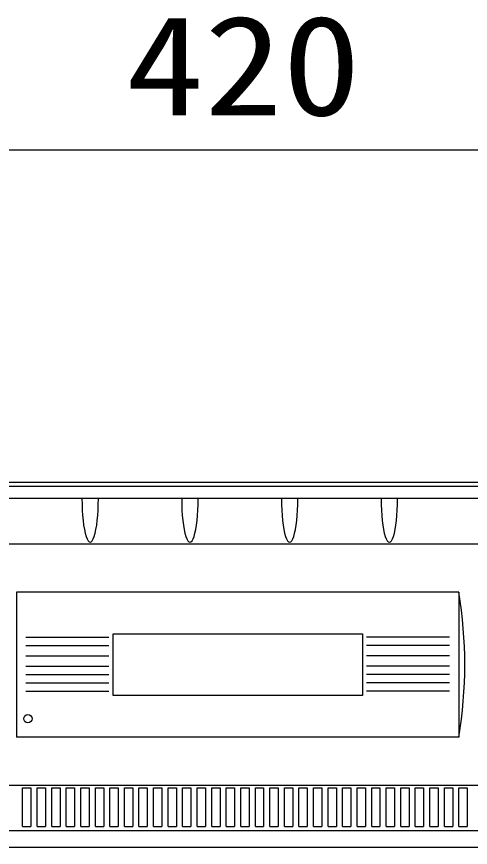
# Model space of a CAD drawing. Units: millimetres, scale not verified. Extents: x -63 to 63, y -57 to 57.
# Drawn here: x -34.54 to -23.62, y 6.75 to 26.76 of the extents above; entities that cross this region are included whole.
import ezdxf
from ezdxf.enums import TextEntityAlignment as Align

# ---------------------------------------------------------------- set-up
doc = ezdxf.new("R2010")
doc.units = ezdxf.units.MM
doc.header["$LTSCALE"] = 0.190236
doc.layers.add('0-2_GAIKEI', color=1, linetype='Continuous')
doc.layers.add('0-3_WAKU', color=3, linetype='Continuous')
doc.styles.add('ＭＳ ゴシック', font='')
doc.styles.get('ＭＳ ゴシック').set_extended_font_data('MS Gothic')

msp = doc.modelspace()

# ---------------------------------------------------------------- linework, layer by layer
at = {"layer": '0-2_GAIKEI', "color": 7}
for p, q in [((-50.0198, 15.5525), (-8.0198, 15.5525)), ((-50.0198, 15.5525), (-8.0198, 15.5525)), ((-8.0198, 6.7525), (-50.0198, 6.7525))]:
    msp.add_line(p, q, dxfattribs=at)
at = {"layer": '0-2_GAIKEI'}
for p, q in [((-50.0198, 15.4525), (-8.0198, 15.4525)), ((-9.0698, 15.1525), (-44.1109, 15.1525)), ((-19.1898, 14.0525), (-39.2498, 14.0525)), ((-23.8998, 12.8975), (-34.5398, 12.8975)), ((-34.5398, 12.8975), (-34.5398, 9.4075)), ((-23.8998, 12.8975), (-23.8998, 9.4075)), ((-34.319, 11.8156), (-32.319, 11.8156)), ((-24.119, 11.8156), (-26.119, 11.8156)), ((-34.319, 11.6156), (-32.319, 11.6156)), ((-24.119, 11.6156), (-26.119, 11.6156)), ((-34.319, 11.3656), (-32.319, 11.3656)), ((-24.119, 11.3656), (-26.119, 11.3656)), ((-34.319, 11.1156), (-32.319, 11.1156)), ((-24.119, 11.1156), (-26.119, 11.1156)), ((-34.319, 10.9156), (-32.319, 10.9156)), ((-24.119, 10.9156), (-26.119, 10.9156)), ((-34.319, 10.7156), (-32.319, 10.7156)), ((-24.119, 10.7156), (-26.119, 10.7156)), ((-34.319, 10.5156), (-32.319, 10.5156)), ((-24.119, 10.5156), (-26.119, 10.5156)), ((-23.8998, 9.4075), (-34.5398, 9.4075)), ((-39.2498, 8.2525), (-19.1898, 8.2525)), ((-34.3948, 7.2525), (-34.3948, 8.1863)), ((-34.3948, 8.1863), (-34.1948, 8.1863)), ((-34.1948, 8.1863), (-34.1948, 7.2525)), ((-34.0448, 7.2525), (-34.0448, 8.1863)), ((-34.0448, 8.1863), (-33.8448, 8.1863)), ((-33.8448, 8.1863), (-33.8448, 7.2525)), ((-33.6948, 7.2525), (-33.6948, 8.1863)), ((-33.6948, 8.1863), (-33.4948, 8.1863)), ((-33.4948, 8.1863), (-33.4948, 7.2525)), ((-33.3448, 7.2525), (-33.3448, 8.1863)), ((-33.3448, 8.1863), (-33.1448, 8.1863)), ((-33.1448, 8.1863), (-33.1448, 7.2525)), ((-32.9948, 7.2525), (-32.9948, 8.1863)), ((-32.9948, 8.1863), (-32.7948, 8.1863)), ((-32.7948, 8.1863), (-32.7948, 7.2525)), ((-32.6448, 7.2525), (-32.6448, 8.1863)), ((-32.6448, 8.1863), (-32.4448, 8.1863)), ((-32.4448, 8.1863), (-32.4448, 7.2525)), ((-32.2948, 7.2525), (-32.2948, 8.1863)), ((-32.2948, 8.1863), (-32.0948, 8.1863)), ((-32.0948, 8.1863), (-32.0948, 7.2525)), ((-31.9448, 7.2525), (-31.9448, 8.1863)), ((-31.9448, 8.1863), (-31.7448, 8.1863)), ((-31.7448, 8.1863), (-31.7448, 7.2525)), ((-31.5948, 8.1863), (-31.3948, 8.1863)), ((-31.5948, 7.2525), (-31.5948, 8.1863)), ((-31.3948, 8.1863), (-31.3948, 7.2525)), ((-31.2448, 8.1863), (-31.0448, 8.1863)), ((-31.2448, 7.2525), (-31.2448, 8.1863)), ((-31.0448, 8.1863), (-31.0448, 7.2525)), ((-30.8948, 8.1863), (-30.6948, 8.1863)), ((-30.8948, 7.2525), (-30.8948, 8.1863)), ((-30.6948, 8.1863), (-30.6948, 7.2525)), ((-30.5448, 8.1863), (-30.3448, 8.1863)), ((-30.5448, 7.2525), (-30.5448, 8.1863)), ((-30.3448, 8.1863), (-30.3448, 7.2525)), ((-30.1948, 8.1863), (-29.9948, 8.1863)), ((-30.1948, 7.2525), (-30.1948, 8.1863)), ((-29.9948, 8.1863), (-29.9948, 7.2525)), ((-29.8448, 8.1863), (-29.6448, 8.1863)), ((-29.8448, 7.2525), (-29.8448, 8.1863)), ((-29.6448, 8.1863), (-29.6448, 7.2525)), ((-29.4948, 8.1863), (-29.2948, 8.1863)), ((-29.4948, 7.2525), (-29.4948, 8.1863)), ((-29.2948, 8.1863), (-29.2948, 7.2525)), ((-29.1448, 8.1863), (-28.9448, 8.1863)), ((-29.1448, 7.2525), (-29.1448, 8.1863)), ((-28.9448, 8.1863), (-28.9448, 7.2525)), ((-28.7948, 8.1863), (-28.5948, 8.1863)), ((-28.7948, 7.2525), (-28.7948, 8.1863)), ((-28.5948, 8.1863), (-28.5948, 7.2525)), ((-28.4448, 8.1863), (-28.2448, 8.1863)), ((-28.4448, 7.2525), (-28.4448, 8.1863)), ((-28.2448, 8.1863), (-28.2448, 7.2525)), ((-28.0948, 8.1863), (-27.8948, 8.1863)), ((-28.0948, 7.2525), (-28.0948, 8.1863)), ((-27.8948, 8.1863), (-27.8948, 7.2525)), ((-27.7448, 8.1863), (-27.5448, 8.1863)), ((-27.7448, 7.2525), (-27.7448, 8.1863)), ((-27.5448, 8.1863), (-27.5448, 7.2525)), ((-27.3948, 8.1863), (-27.1948, 8.1863)), ((-27.3948, 7.2525), (-27.3948, 8.1863)), ((-27.1948, 8.1863), (-27.1948, 7.2525)), ((-27.0448, 8.1863), (-26.8448, 8.1863)), ((-27.0448, 7.2525), (-27.0448, 8.1863)), ((-26.8448, 8.1863), (-26.8448, 7.2525)), ((-26.6948, 8.1863), (-26.4948, 8.1863)), ((-26.6948, 7.2525), (-26.6948, 8.1863)), ((-26.4948, 8.1863), (-26.4948, 7.2525)), ((-26.3448, 8.1863), (-26.1448, 8.1863)), ((-26.3448, 7.2525), (-26.3448, 8.1863)), ((-26.1448, 8.1863), (-26.1448, 7.2525)), ((-25.9948, 8.1863), (-25.7948, 8.1863)), ((-25.9948, 7.2525), (-25.9948, 8.1863)), ((-25.7948, 8.1863), (-25.7948, 7.2525)), ((-25.6448, 8.1863), (-25.4448, 8.1863)), ((-25.6448, 7.2525), (-25.6448, 8.1863)), ((-25.4448, 8.1863), (-25.4448, 7.2525)), ((-25.2948, 8.1863), (-25.0948, 8.1863)), ((-25.2948, 7.2525), (-25.2948, 8.1863)), ((-25.0948, 8.1863), (-25.0948, 7.2525)), ((-24.9448, 8.1863), (-24.7448, 8.1863)), ((-24.9448, 7.2525), (-24.9448, 8.1863)), ((-24.7448, 8.1863), (-24.7448, 7.2525)), ((-24.5948, 8.1863), (-24.3948, 8.1863)), ((-24.5948, 7.2525), (-24.5948, 8.1863)), ((-24.3948, 8.1863), (-24.3948, 7.2525)), ((-24.2448, 8.1863), (-24.0448, 8.1863)), ((-24.2448, 7.2525), (-24.2448, 8.1863)), ((-24.0448, 8.1863), (-24.0448, 7.2525)), ((-23.8948, 8.1863), (-23.6948, 8.1863)), ((-23.8948, 7.2525), (-23.8948, 8.1863)), ((-23.6948, 8.1863), (-23.6948, 7.2525)), ((-34.3948, 7.2525), (-34.1948, 7.2525)), ((-34.0448, 7.2525), (-33.8448, 7.2525)), ((-33.6948, 7.2525), (-33.4948, 7.2525)), ((-33.3448, 7.2525), (-33.1448, 7.2525)), ((-32.9948, 7.2525), (-32.7948, 7.2525)), ((-32.6448, 7.2525), (-32.4448, 7.2525)), ((-32.2948, 7.2525), (-32.0948, 7.2525)), ((-31.9448, 7.2525), (-31.7448, 7.2525)), ((-31.5948, 7.2525), (-31.3948, 7.2525)), ((-31.2448, 7.2525), (-31.0448, 7.2525)), ((-30.8948, 7.2525), (-30.6948, 7.2525)), ((-30.5448, 7.2525), (-30.3448, 7.2525)), ((-30.1948, 7.2525), (-29.9948, 7.2525)), ((-29.8448, 7.2525), (-29.6448, 7.2525)), ((-29.4948, 7.2525), (-29.2948, 7.2525)), ((-29.1448, 7.2525), (-28.9448, 7.2525)), ((-28.7948, 7.2525), (-28.5948, 7.2525)), ((-28.4448, 7.2525), (-28.2448, 7.2525)), ((-28.0948, 7.2525), (-27.8948, 7.2525)), ((-27.7448, 7.2525), (-27.5448, 7.2525)), ((-27.3948, 7.2525), (-27.1948, 7.2525)), ((-27.0448, 7.2525), (-26.8448, 7.2525)), ((-26.6948, 7.2525), (-26.4948, 7.2525)), ((-26.3448, 7.2525), (-26.1448, 7.2525)), ((-25.9948, 7.2525), (-25.7948, 7.2525)), ((-25.6448, 7.2525), (-25.4448, 7.2525)), ((-25.2948, 7.2525), (-25.0948, 7.2525)), ((-24.9448, 7.2525), (-24.7448, 7.2525)), ((-24.5948, 7.2525), (-24.3948, 7.2525)), ((-24.2448, 7.2525), (-24.0448, 7.2525)), ((-23.8948, 7.2525), (-23.6948, 7.2525)), ((-14.3187, 7.1525), (-44.1109, 7.1525))]:
    msp.add_line(p, q, dxfattribs=at)
at = {"layer": '0-2_GAIKEI', "color": 7}
for points in [[(-50.0198, 15.5525), (-8.0198, 15.5525), (-8.0198, 6.7525), (-50.0198, 6.7525)], [(-8.0198, 11.1525), (-8.0198, 6.7525), (-50.0198, 6.7525), (-50.0198, 11.1525)]]:
    msp.add_lwpolyline(points, dxfattribs=at)
at = {"layer": '0-2_GAIKEI'}
msp.add_lwpolyline([(-32.219, 11.8925), (-26.219, 11.8925), (-26.219, 10.4125), (-32.219, 10.4125)], close=True, dxfattribs=at)
msp.add_circle((-34.269, 9.8525), 0.1, dxfattribs=at)
msp.add_arc((-34.1662, 11.1525), 10.4136, 350.35347, 9.64653, dxfattribs=at)
for centre in [(-32.7698, 15.1525), (-30.3698, 15.1525), (-27.9698, 15.1525), (-25.5698, 15.1525)]:
    msp.add_ellipse(centre, major_axis=(0, -1.05), ratio=0.188312, start_param=4.7123878, end_param=7.8539805, dxfattribs=at)
at = {"layer": '0-3_WAKU'}
msp.add_line((-48.0198, 23.5525), (-10.0198, 23.5525), dxfattribs=at)

# ---------------------------------------------------------------- texts
at = {"layer": '0-3_WAKU', "style": 'ＭＳ ゴシック', "width": 1.15}
msp.add_text('420', height=2.406, dxfattribs=at).set_placement((-31.907, 23.6621), align=Align.BOTTOM_LEFT)

doc.saveas('drawing.dxf')
